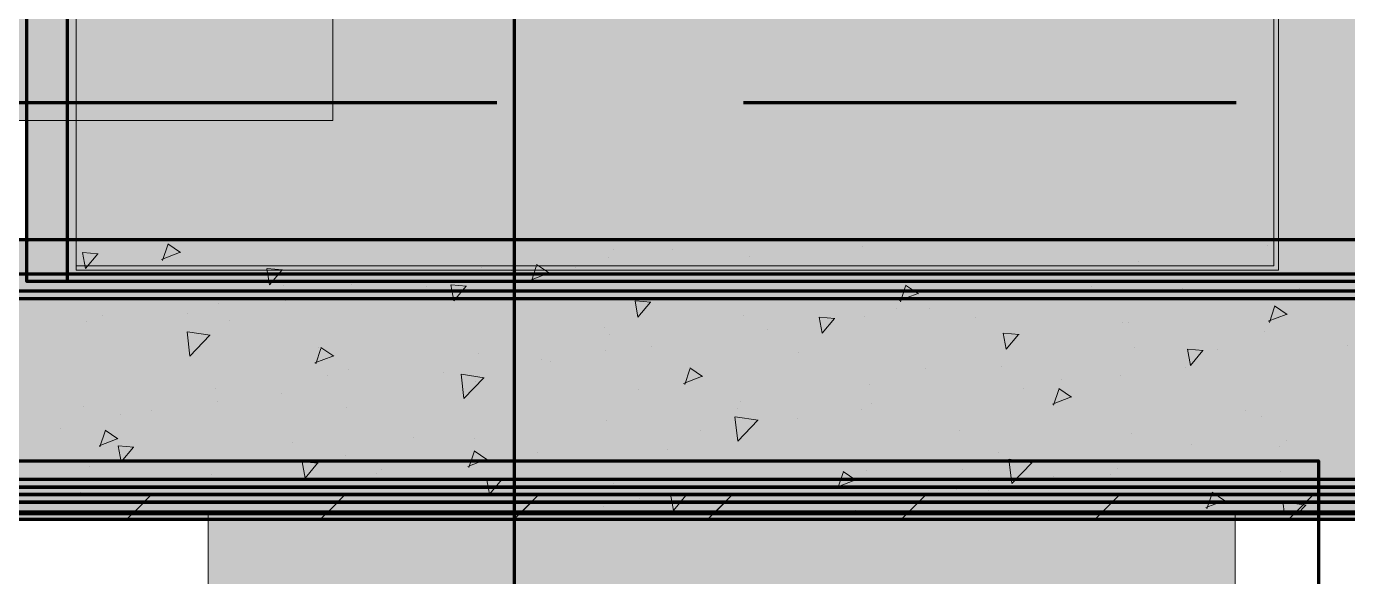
# Model space of a CAD drawing. Header units: inches. Extents: x -355 to 955, y -237 to 947.
# Drawn here: x 217.8 to 256.4, y 32.39 to 48.44 of the extents above; entities that cross this region are included whole.
import ezdxf

# ---------------------------------------------------------------- set-up
doc = ezdxf.new("R2010")
doc.units = ezdxf.units.IN
doc.header["$LTSCALE"] = 96
doc.header["$MEASUREMENT"] = 0
doc.linetypes.add('Dash', pattern=[0.225, 0.15, -0.075])
for name, color, linetype, lineweight, true_color in [('Cabinets_  Wall-2', 9, 'Continuous', 211, 0x808080), ('Dimensions-3', 7, 'Continuous', 158, 0x000080), ('Fixtures_ Exterior-1', 7, 'Continuous', 158, 0x008080), ('Fixtures_ Interior-1', 7, 'Continuous', 158, 0x804040), ('Fixtures_ Interior-2', 7, 'Continuous', 158, 0x804040), ('Footings-0', 7, 'Dash', 211, 0x000000), ('Slabs-1', 7, 'Continuous', 211, 0x000000), ('Walls_  Foundation-0', 7, 'Continuous', 211, 0x000000), ('Walls_  Normal-1', 7, 'Continuous', 211, 0x000000), ('Walls_  Normal-2', 7, 'Continuous', 211, 0x000000)]:
    doc.layers.add(name, color=color, linetype=linetype, lineweight=lineweight, true_color=true_color)

# ---------------------------------------------------------------- blocks, each defined once
blk = doc.blocks.new('Outdoor Compressor Unit 2_2')
at = {"layer": 'Fixtures_ Exterior-1', "color": 136, "lineweight": 0, "true_color": 0x008080, "transparency": 33554687}
blk.add_lwpolyline([(-15, 30), (15, 30), (15, 0), (-15, 0)], close=True, dxfattribs=at)
at = {"layer": 'Fixtures_ Exterior-1', "color": 7, "lineweight": 0, "true_color": 0xffffff, "transparency": 33554687}
for points in [[(-15, 0), (-15, 30), (-15, 0), (15, 0)], [(-15, 30), (15, 30), (-15, 30), (15, 0)]]:
    blk.add_solid(points, dxfattribs=at)
blk = doc.blocks.new('18_ w_ Gas Upflow_3')
at = {"layer": 'Fixtures_ Interior-1', "color": 17, "lineweight": 0, "true_color": 0x804040, "transparency": 33554687}
blk.add_lwpolyline([(-8.75, 28.6), (8.738, 28.612), (8.75, 0), (-8.75, 0)], close=True, dxfattribs=at)
at = {"layer": 'Fixtures_ Interior-1', "color": 7, "lineweight": 0, "true_color": 0xffffff, "transparency": 33554687}
for points in [[(-8.75, 28.6), (8.738, 28.612), (-8.75, 28.6), (8.75, 0)], [(-8.75, 0), (-8.75, 28.6), (-8.75, 0), (8.75, 0)]]:
    blk.add_solid(points, dxfattribs=at)
blk = doc.blocks.new('Double Door Refrigerator 1')
at = {"layer": 'Fixtures_ Interior-2', "color": 17, "lineweight": 0, "true_color": 0x804040, "transparency": 33554687}
blk.add_lwpolyline([(17.563, 34.752), (17.563, 2.729), (-17.566, 2.729), (-17.566, 34.752)], close=True, dxfattribs=at)
blk.add_lwpolyline([(-17.055, 5.38), (-17.431, 5.38), (-17.431, 34.623), (17.563, 34.623), (17.563, 5.38), (17.188, 5.38)], dxfattribs=at)
at = {"layer": 'Fixtures_ Interior-2', "color": 7, "lineweight": 0, "true_color": 0xffffff, "transparency": 33554687}
for points in [[(-17.566, 34.752), (17.563, 34.752), (-17.566, 34.752), (-17.566, 2.729)], [(17.563, 34.752), (17.563, 2.729), (17.563, 34.752), (-17.566, 2.729)]]:
    blk.add_solid(points, dxfattribs=at)

msp = doc.modelspace()

# ---------------------------------------------------------------- linework, layer by layer
at = {"layer": 'Cabinets_  Wall-2', "color": 8, "true_color": 0x808080, "transparency": 33554687}
msp.add_line((219, 41), (219, 69), dxfattribs=at)
msp.add_lwpolyline([(256.812, 41), (217.814, 41), (217.814, 69), (256.812, 69)], close=True, dxfattribs=at)
at = {"layer": 'Cabinets_  Wall-2', "color": 7, "true_color": 0xffffff, "transparency": 33554687}
for points in [[(256.812, 69), (256.812, 41), (256.812, 69), (217.814, 41)], [(256.812, 69), (217.814, 41), (256.812, 69), (217.814, 69)]]:
    msp.add_solid(points, dxfattribs=at)
at = {"layer": 'Dimensions-3', "color": 176, "linetype": 'Continuous', "lineweight": 158, "true_color": 0x000080, "transparency": 33554687}
for p, q in [((232.062, -3.474), (232.062, 115.5)), ((95.474, 35), (277, 35)), ((113.474, 35), (277, 35)), ((131.474, 35), (277, 35))]:
    msp.add_line(p, q, dxfattribs=at)
at = {"layer": 'Footings-0', "transparency": 33554687}
msp.add_line((641.947, 46.219), (65.947, 46.219), dxfattribs=at)
at = {"layer": 'Slabs-1', "transparency": 33554687}
msp.add_lwpolyline([(154.448, 12.772), (154.448, 35.772), (255.552, 35.772), (255.552, 12.772)], close=True, dxfattribs=at)
at = {"layer": 'Walls_  Foundation-0', "color": 18, "linetype": 'Continuous', "lineweight": 211, "true_color": 0x000000, "transparency": 33554687}
for p, q in [((645.947, 42.219), (61.947, 42.219)), ((645.947, 34.219), (61.947, 34.219))]:
    msp.add_line(p, q, dxfattribs=at)
at = {"layer": 'Walls_  Foundation-0', "color": 252, "lineweight": 9, "true_color": 0x969696, "transparency": 33554687}
for p, q in [((217.875, 42.158), (217.875, 42.158)), ((221.928, 42.098), (222.301, 41.846)), ((231.26, 42.215), (231.26, 42.215)), ((219.527, 41.378), (219.441, 41.848)), ((219.452, 41.848), (219.9, 41.809)), ((219.527, 41.378), (219.889, 41.809)), ((221.747, 41.644), (222.272, 41.846)), ((221.776, 41.615), (221.928, 42.069)), ((234.812, 41.688), (234.812, 41.688)), ((234.942, 41.937), (234.942, 41.937)), ((236.69, 41.934), (236.69, 41.934)), ((238.936, 41.718), (238.936, 41.718)), ((242.213, 42.014), (242.213, 42.014)), ((254.068, 42.053), (254.068, 42.053)), ((221.815, 41.665), (221.815, 41.665)), ((224.907, 40.907), (224.821, 41.377)), ((224.832, 41.377), (225.28, 41.338)), ((224.907, 40.907), (225.269, 41.338)), ((231.088, 41.408), (231.088, 41.408)), ((231.971, 41.314), (231.971, 41.314)), ((232.555, 41.013), (232.707, 41.467)), ((232.707, 41.497), (233.08, 41.245)), ((233.852, 41.42), (233.852, 41.42)), ((250.28, 41.573), (250.28, 41.573)), ((253.627, 41.464), (253.627, 41.464)), ((227.3, 40.928), (227.3, 40.928)), ((232.525, 41.043), (233.05, 41.245)), ((240.631, 41.007), (240.631, 41.007)), ((246.386, 41.011), (246.386, 41.011)), ((251.749, 41.218), (251.749, 41.218)), ((225.315, 40.873), (225.315, 40.873)), ((227.235, 40.69), (227.235, 40.69)), ((229.477, 40.868), (229.477, 40.868)), ((230.287, 40.436), (230.201, 40.906)), ((230.212, 40.906), (230.66, 40.867)), ((230.287, 40.436), (230.649, 40.867)), ((243.303, 40.442), (243.828, 40.644)), ((243.334, 40.411), (243.486, 40.865)), ((243.486, 40.896), (243.859, 40.644)), ((248.908, 40.844), (248.908, 40.844)), ((251.583, 40.806), (251.583, 40.806)), ((254.989, 40.794), (254.989, 40.794)), ((223.406, 40.366), (223.406, 40.366)), ((225.357, 40.444), (225.357, 40.444)), ((235.667, 39.965), (235.581, 40.435)), ((235.592, 40.435), (236.04, 40.396)), ((235.667, 39.965), (236.029, 40.396)), ((242.532, 40.482), (242.532, 40.482)), ((243.223, 40.212), (243.223, 40.212)), ((244.172, 40.22), (244.172, 40.22)), ((254.113, 39.809), (254.265, 40.263)), ((254.265, 40.295), (254.638, 40.043)), ((219.552, 39.837), (219.552, 39.837)), ((220.018, 40.018), (220.018, 40.018)), ((222.516, 40.07), (222.516, 40.07)), ((223.734, 39.866), (223.734, 39.866)), ((238.744, 40.002), (238.744, 40.002)), ((241.047, 39.494), (240.961, 39.964)), ((240.972, 39.964), (241.42, 39.925)), ((241.047, 39.494), (241.409, 39.925)), ((242.294, 39.974), (242.294, 39.974)), ((245.53, 39.944), (245.53, 39.944)), ((249.825, 39.792), (249.825, 39.792)), ((250.002, 39.799), (250.002, 39.799)), ((254.081, 39.841), (254.606, 40.043)), ((222.577, 38.825), (222.494, 39.537)), ((222.503, 39.537), (223.17, 39.434)), ((222.577, 38.825), (223.161, 39.434)), ((234.686, 39.665), (234.686, 39.665)), ((234.85, 39.44), (234.85, 39.44)), ((239.453, 39.6), (239.453, 39.6)), ((246.427, 39.023), (246.341, 39.493)), ((246.352, 39.493), (246.8, 39.454)), ((246.427, 39.023), (246.789, 39.454)), ((253.976, 39.556), (253.976, 39.556)), ((226.253, 38.595), (226.405, 39.049)), ((226.326, 39.071), (226.326, 39.071)), ((226.405, 39.078), (226.778, 38.826)), ((236.071, 39.094), (236.071, 39.094)), ((250.188, 39.076), (250.188, 39.076)), ((251.807, 38.552), (251.721, 39.022)), ((251.732, 39.022), (252.18, 38.983)), ((251.807, 38.552), (252.169, 38.983)), ((252.594, 39.004), (252.594, 39.004)), ((256.39, 39.13), (256.39, 39.13)), ((226.224, 38.624), (226.749, 38.826)), ((230.996, 38.911), (230.996, 38.911)), ((232.839, 38.73), (232.839, 38.73)), ((233.105, 38.658), (233.105, 38.658)), ((234.717, 38.976), (234.717, 38.976)), ((240.365, 38.942), (240.365, 38.942)), ((226.612, 38.244), (226.612, 38.244)), ((227.208, 38.431), (227.208, 38.431)), ((229.998, 38.356), (229.998, 38.356)), ((230.581, 37.584), (230.498, 38.296)), ((230.507, 38.296), (231.174, 38.193)), ((237.002, 38.023), (237.527, 38.225)), ((237.032, 37.993), (237.184, 38.447)), ((237.184, 38.477), (237.557, 38.225)), ((244.058, 38.457), (244.058, 38.457)), ((246.294, 38.514), (246.294, 38.514)), ((249.776, 38.26), (249.776, 38.26)), ((251.654, 38.506), (251.654, 38.506)), ((223.314, 37.869), (223.314, 37.869)), ((230.581, 37.584), (231.165, 38.193)), ((230.907, 38.092), (230.907, 38.092)), ((235.697, 37.863), (235.697, 37.863)), ((242.44, 37.985), (242.44, 37.985)), ((246.935, 37.886), (246.935, 37.886)), ((247.811, 37.391), (247.963, 37.845)), ((247.963, 37.876), (248.336, 37.624)), ((248.028, 38.145), (248.028, 38.145)), ((223.384, 37.486), (223.384, 37.486)), ((225.262, 37.732), (225.262, 37.732)), ((238.652, 37.505), (238.652, 37.505)), ((242.476, 37.45), (242.476, 37.45)), ((247.78, 37.422), (248.305, 37.624)), ((219.46, 37.34), (219.46, 37.34)), ((220.543, 37.112), (220.543, 37.112)), ((221.447, 37.242), (221.447, 37.242)), ((227.161, 37.316), (227.161, 37.316)), ((238.585, 36.343), (238.502, 37.055)), ((238.511, 37.055), (239.178, 36.952)), ((238.569, 37.295), (238.569, 37.295)), ((242.199, 37.262), (242.199, 37.262)), ((253.429, 37.249), (253.429, 37.249)), ((253.884, 37.059), (253.884, 37.059)), ((218.8, 36.722), (218.8, 36.722)), ((234.758, 36.943), (234.758, 36.943)), ((238.585, 36.343), (239.169, 36.952)), ((240.321, 37.016), (240.321, 37.016)), ((219.923, 36.205), (220.448, 36.407)), ((219.951, 36.177), (220.103, 36.631)), ((220.103, 36.659), (220.476, 36.407)), ((225.579, 36.309), (225.579, 36.309)), ((229.11, 36.445), (229.11, 36.445)), ((230.904, 36.414), (230.904, 36.414)), ((237.48, 36.642), (237.48, 36.642)), ((245.068, 36.655), (245.068, 36.655)), ((250.096, 36.579), (250.096, 36.579)), ((254.622, 36.371), (254.622, 36.371)), ((220.568, 35.736), (220.482, 36.206)), ((220.492, 36.206), (220.94, 36.167)), ((220.568, 35.736), (220.93, 36.167)), ((227.116, 35.934), (227.116, 35.934)), ((230.73, 35.575), (230.882, 36.029)), ((230.882, 36.058), (231.255, 35.806)), ((232.744, 36.018), (232.744, 36.018)), ((236.531, 36.108), (236.531, 36.108)), ((246.202, 36.017), (246.202, 36.017)), ((251.847, 36.242), (251.847, 36.242)), ((254.417, 36.172), (254.417, 36.172)), ((219.651, 35.595), (219.651, 35.595)), ((225.948, 35.265), (225.862, 35.735)), ((225.872, 35.735), (226.32, 35.696)), ((225.948, 35.265), (226.31, 35.696)), ((228.171, 35.514), (228.171, 35.514)), ((230.701, 35.604), (231.226, 35.806)), ((230.866, 35.772), (230.866, 35.772)), ((245.163, 35.521), (245.163, 35.521)), ((246.589, 35.102), (246.506, 35.814)), ((246.515, 35.814), (247.182, 35.711)), ((246.589, 35.102), (247.173, 35.711)), ((249.681, 35.548), (249.681, 35.548)), ((223.222, 35.372), (223.222, 35.372)), ((228.025, 35.398), (228.025, 35.398)), ((231.328, 34.794), (231.242, 35.264)), ((231.252, 35.264), (231.7, 35.225)), ((231.328, 34.794), (231.69, 35.225)), ((241.479, 35.003), (242.004, 35.205)), ((241.509, 34.973), (241.661, 35.427)), ((241.661, 35.457), (242.034, 35.205)), ((242.348, 35.488), (242.348, 35.488)), ((247.803, 35.302), (247.803, 35.302)), ((249.458, 35.369), (249.458, 35.369)), ((254.439, 35.447), (254.439, 35.447)), ((219.368, 34.843), (219.368, 34.843)), ((219.635, 34.967), (219.635, 34.967)), ((223.289, 34.774), (223.289, 34.774)), ((234.95, 35.101), (234.95, 35.101)), ((236.708, 34.323), (236.622, 34.793)), ((236.632, 34.793), (237.08, 34.754)), ((236.708, 34.323), (237.07, 34.754)), ((238.56, 35.008), (238.56, 35.008)), ((244.962, 34.928), (244.962, 34.928)), ((245.903, 34.9), (245.903, 34.9)), ((252.288, 34.371), (252.44, 34.825)), ((252.44, 34.856), (252.813, 34.604)), ((221.411, 34.528), (221.411, 34.528)), ((234.666, 34.446), (234.666, 34.446)), ((235.704, 34.671), (235.704, 34.671)), ((239.999, 34.519), (239.999, 34.519)), ((252.257, 34.402), (252.782, 34.604)), ((253.792, 34.562), (253.792, 34.562)), ((254.551, 34.219), (254.51, 34.573)), ((254.519, 34.573), (255.186, 34.47)), ((254.936, 34.219), (255.177, 34.47)), ((237.542, 34.306), (237.542, 34.306)), ((240.226, 34.304), (240.226, 34.304)), ((242.021, 34.219), (242.002, 34.322)), ((242.012, 34.322), (242.46, 34.283)), ((242.397, 34.219), (242.45, 34.283))]:
    msp.add_line(p, q, dxfattribs=at)
at = {"layer": 'Walls_  Foundation-0', "color": 7, "true_color": 0xffffff, "transparency": 33554687}
msp.add_solid([(645.947, 34.219), (61.947, 34.219), (645.947, 42.219), (61.947, 42.219)], dxfattribs=at)
at = {"layer": 'Walls_  Normal-1', "color": 18, "linetype": 'Continuous', "lineweight": 211, "true_color": 0x000000, "transparency": 33554687}
for p, q in [((269.196, 41.219), (197.446, 41.219)), ((269.696, 40.719), (196.946, 40.719)), ((373.697, 35.219), (60.5, 35.219)), ((370.197, 34.772), (54.552, 34.772)), ((373.697, 34.782), (54.562, 34.782)), ((370.197, 34.272), (54.052, 34.272))]:
    msp.add_line(p, q, dxfattribs=at)
at = {"layer": 'Walls_  Normal-1', "color": 6, "lineweight": 9, "true_color": 0xff00ff, "transparency": 33554687}
for p, q in [((220.948, 34.272), (221.448, 34.772)), ((226.605, 34.272), (227.105, 34.772)), ((232.262, 34.272), (232.762, 34.772)), ((237.919, 34.272), (238.419, 34.772)), ((243.575, 34.272), (244.075, 34.772)), ((249.232, 34.272), (249.732, 34.772)), ((254.889, 34.272), (255.389, 34.772))]:
    msp.add_line(p, q, dxfattribs=at)
at = {"layer": 'Walls_  Normal-1', "color": 253, "lineweight": 211, "true_color": 0x899bb6, "transparency": 33554687}
msp.add_solid([(373.697, 35.219), (60.5, 35.219), (373.697, 40.719), (60.5, 40.719)], dxfattribs=at)
at = {"layer": 'Walls_  Normal-1', "color": 7, "lineweight": 211, "true_color": 0xffffff, "transparency": 33554687}
msp.add_solid([(370.197, 34.272), (54.052, 34.272), (370.197, 34.772), (54.552, 34.772)], dxfattribs=at)
at = {"layer": 'Walls_  Normal-2', "color": 18, "linetype": 'Continuous', "lineweight": 211, "true_color": 0x000000, "transparency": 33554687}
for p, q in [((217.814, 41), (217.814, 75.333)), ((285.939, 41), (217.814, 41)), ((285.939, 40.5), (217.314, 40.5)), ((285.939, 35), (156.5, 35)), ((282.439, 34.552), (150.553, 34.552)), ((285.939, 34.562), (150.562, 34.562)), ((282.439, 34.052), (150.053, 34.052))]:
    msp.add_line(p, q, dxfattribs=at)
at = {"layer": 'Walls_  Normal-2', "color": 6, "lineweight": 9, "true_color": 0xff00ff, "transparency": 33554687}
for p, q in [((220.729, 34.052), (221.229, 34.552)), ((226.386, 34.052), (226.886, 34.552)), ((232.042, 34.052), (232.542, 34.552)), ((237.699, 34.052), (238.199, 34.552)), ((243.356, 34.052), (243.856, 34.552)), ((249.013, 34.052), (249.513, 34.552)), ((254.67, 34.052), (255.17, 34.552))]:
    msp.add_line(p, q, dxfattribs=at)
at = {"layer": 'Walls_  Normal-2', "color": 253, "lineweight": 211, "true_color": 0x899bb6, "transparency": 33554687}
msp.add_solid([(285.939, 35), (156.5, 35), (285.939, 40.5), (156.5, 40.5)], dxfattribs=at)
at = {"layer": 'Walls_  Normal-2', "color": 7, "lineweight": 211, "true_color": 0xffffff, "transparency": 33554687}
msp.add_solid([(282.439, 34.052), (150.053, 34.052), (282.439, 34.552), (150.553, 34.552)], dxfattribs=at)

# ---------------------------------------------------------------- block references
at = {"layer": 'Fixtures_ Exterior-1', "linetype": 'Continuous', "lineweight": 0, "transparency": 33554687}
msp.add_blockref('Outdoor Compressor Unit 2_2', (238.111, 4.272), dxfattribs=at)
at = {"layer": 'Fixtures_ Interior-1', "linetype": 'Continuous', "lineweight": 0, "transparency": 33554687}
msp.add_blockref('18_ w_ Gas Upflow_3', (218, 45.701), dxfattribs=at)
at = {"layer": 'Fixtures_ Interior-2', "linetype": 'Continuous', "lineweight": 0, "transparency": 33554687, "yscale": 0.9998169541358948, "rotation": 180}
msp.add_blockref('Double Door Refrigerator 1', (236.814, 76.079), dxfattribs=at)

doc.saveas('drawing.dxf')
